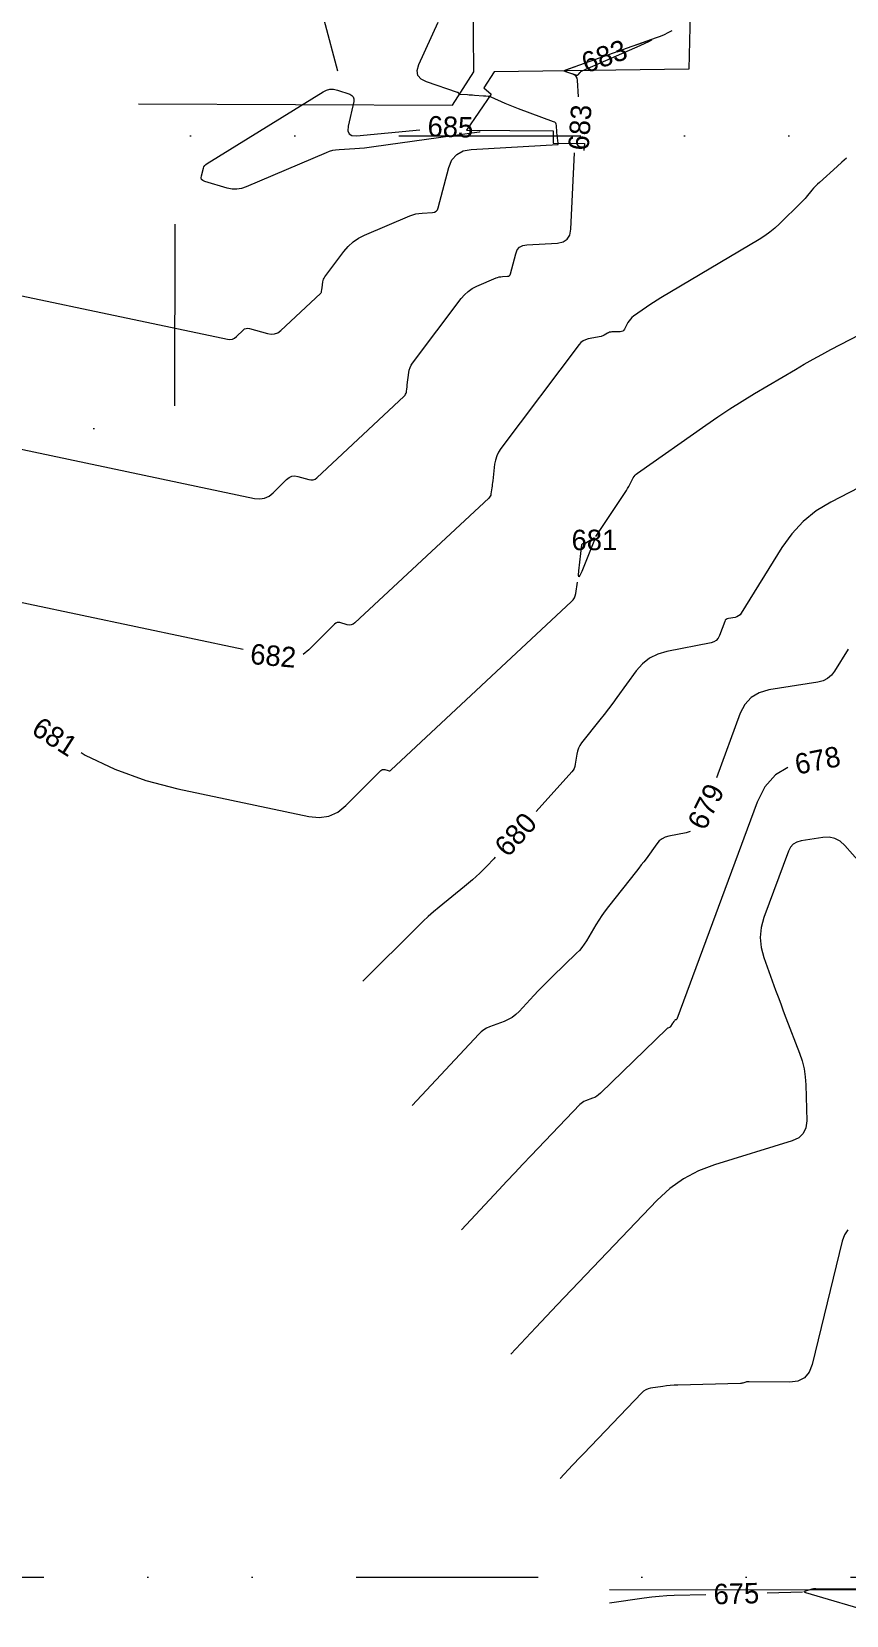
# Model space of a CAD drawing. Extents: x 9956 to 12723, y 9559 to 10903.
# Drawn here: x 11027.6 to 11266.5, y 9587.4 to 10052.1 of the extents above; entities that cross this region are included whole.
import ezdxf
from ezdxf.enums import TextEntityAlignment as Align

# ---------------------------------------------------------------- set-up
doc = ezdxf.new("R2010")
doc.units = 0
doc.header["$MEASUREMENT"] = 0
doc.linetypes.add('DGN Style 6', pattern=[144.881468, 0.076173, -30.469289, 53.321255, -30.469289, 0.076173, -30.469289])
for name, color, linetype, lineweight in [('A-SITE-WATR', 7, 'Continuous', 0), ('G-ANNO-BRDR', 7, 'Continuous', 0), ('G-ANNO-INFO', 7, 'Continuous', 0), ('P-PVMT-JB', 7, 'Continuous', 0), ('PROJECT AREA', 7, 'Continuous', 0)]:
    doc.layers.add(name, color=color, linetype=linetype, lineweight=lineweight)
doc.styles.add('Style-Font 001', font='Font 001.shx')

msp = doc.modelspace()

# ---------------------------------------------------------------- linework, layer by layer
at = {"layer": 'A-SITE-WATR', "color": 7, "lineweight": 0, "flags": 128}
for points in [[(11058.86, 10030.96), (11150.96, 10030.51), (11157.28, 10040.33), (11157.07, 10062.72)], [(11220.88, 10065.88), (11220.32, 10041.1), (11163.21, 10040.28), (11160.19, 10035.57), (11162.36, 10033.74), (11155.12, 10023.24), (11180.49, 10023.01), (11180.49, 10019.35), (11189.71, 10019.26), (11189.55, 10017.2)]]:
    msp.add_lwpolyline(points, dxfattribs=at)
at = {"layer": 'G-ANNO-BRDR', "color": 43, "linetype": 'Continuous', "lineweight": 0, "flags": 128}
for points in [[(10991.13, 9981.64), (11084.95, 9961.83), (11085.71, 9961.76), (11086.43, 9961.87), (11087.08, 9962.16), (11087.68, 9962.64), (11089.56, 9964.52), (11089.98, 9964.85), (11090.43, 9965.04), (11090.92, 9965.09), (11091.45, 9965), (11096.71, 9963.48), (11097.8, 9963.29), (11098.82, 9963.39), (11099.78, 9963.77), (11100.67, 9964.43), (11112.29, 9975.27), (11112.41, 9975.4), (11112.5, 9975.54), (11112.56, 9975.69), (11112.6, 9975.86), (11112.68, 9976.43), (11112.7, 9976.55), (11112.71, 9976.68), (11112.73, 9976.8), (11112.74, 9976.92), (11112.96, 9978.72), (11113.03, 9979.1), (11113.14, 9979.46), (11113.31, 9979.8), (11113.52, 9980.12), (11119.13, 9987.6), (11120.42, 9989.1), (11121.86, 9990.39), (11123.46, 9991.48), (11125.22, 9992.37), (11138.46, 9998.03), (11139.33, 9998.36), (11140.23, 9998.61), (11141.14, 9998.78), (11142.08, 9998.87), (11145.16, 9999.04), (11145.75, 9999.15), (11146.23, 9999.41), (11146.58, 9999.83), (11146.81, 10000.39), (11149.92, 10012.21), (11150.83, 10014.45), (11152.23, 10016.09), (11154.12, 10017.13), (11156.49, 10017.57), (11181.93, 10018.97), (11181.97, 10018.98), (11182, 10019), (11182.02, 10019.03), (11182.02, 10019.08), (11181.99, 10019.25), (11181.99, 10019.29), (11181.98, 10019.32), (11181.98, 10019.36), (11181.97, 10019.4), (11181.58, 10022.55), (11181.58, 10022.55), (11181.58, 10022.55), (11181.58, 10022.55), (11181.58, 10022.56), (11181.59, 10022.56), (11181.59, 10022.56), (11181.59, 10022.57), (11181.59, 10022.57), (11181.59, 10022.57), (11181.49, 10024.55), (11181.42, 10024.93), (11181.26, 10025.25), (11181, 10025.5), (11180.65, 10025.68), (11170.36, 10029.45), (11169.37, 10029.83), (11168.38, 10030.22), (11167.4, 10030.63), (11166.42, 10031.05), (11162.29, 10032.88), (11162.09, 10032.97), (11161.88, 10033.03), (11161.67, 10033.07), (11161.45, 10033.1), (11160.73, 10033.17), (11160.58, 10033.18), (11160.42, 10033.19), (11160.27, 10033.2), (11160.11, 10033.22), (11157.4, 10033.41), (11156.89, 10033.45), (11156.38, 10033.48), (11155.87, 10033.51), (11155.36, 10033.54), (11153.18, 10033.65), (11153.09, 10033.66), (11153.01, 10033.7), (11152.94, 10033.76), (11152.88, 10033.83), (11152.71, 10034.12), (11152.67, 10034.17), (11152.62, 10034.22), (11152.57, 10034.26), (11152.5, 10034.29), (11143.37, 10037.36), (11141.76, 10038.17), (11140.85, 10039.28), (11140.65, 10040.71), (11141.15, 10042.44), (11146.77, 10054.87)], [(11187.91, 10032.98), (11187.66, 10037.85), (11187.55, 10038.47), (11187.29, 10038.96), (11186.88, 10039.34), (11186.31, 10039.61), (11184.22, 10040.28), (11183.88, 10040.43), (11183.77, 10040.58), (11183.87, 10040.73), (11184.21, 10040.89), (11210.81, 10050.36), (11211.99, 10050.8), (11213.16, 10051.3), (11214.3, 10051.83), (11215.43, 10052.41)], [(11205.92, 10047.99), (11188.96, 10040.49), (11188.76, 10040.39), (11188.58, 10040.27), (11188.42, 10040.13), (11188.27, 10039.98), (11187.8, 10039.43), (11187.69, 10039.33), (11187.57, 10039.28), (11187.44, 10039.26), (11187.3, 10039.29), (11184.51, 10040.19), (11184.06, 10040.38), (11183.91, 10040.58), (11184.06, 10040.78), (11184.5, 10040.99), (11187.04, 10041.9)], [(11204, 10047.93), (11205.71, 10048.54), (11208.53, 10049.51), (11209.51, 10049.74), (11208.64, 10049.23), (11205.92, 10047.99)], [(10908.82, 9954.01), (11092.9, 9915.15), (11094.44, 9915), (11095.86, 9915.22), (11097.17, 9915.81), (11098.37, 9916.77), (11102.3, 9920.7), (11103.04, 9921.29), (11103.85, 9921.63), (11104.72, 9921.72), (11105.66, 9921.57), (11108.82, 9920.65), (11109.48, 9920.54), (11110.09, 9920.59), (11110.67, 9920.82), (11111.2, 9921.22), (11136.84, 9945.15), (11137.07, 9945.4), (11137.25, 9945.68), (11137.38, 9945.99), (11137.46, 9946.33), (11137.62, 9947.47), (11137.65, 9947.71), (11137.68, 9947.96), (11137.71, 9948.2), (11137.74, 9948.45), (11138.17, 9952.05), (11138.31, 9952.81), (11138.54, 9953.52), (11138.87, 9954.2), (11139.29, 9954.84), (11153.51, 9973.77), (11154.48, 9974.91), (11155.58, 9975.89), (11156.8, 9976.72), (11158.13, 9977.4), (11163.79, 9979.82), (11164.23, 9979.98), (11164.68, 9980.11), (11165.14, 9980.19), (11165.61, 9980.24), (11167.14, 9980.32), (11167.44, 9980.38), (11167.68, 9980.51), (11167.86, 9980.72), (11167.97, 9981), (11169.53, 9986.91), (11169.98, 9988.03), (11170.68, 9988.85), (11171.62, 9989.37), (11172.81, 9989.59), (11181.75, 9990.08), (11183.44, 9990.41), (11184.67, 9991.2), (11185.44, 9992.43), (11185.75, 9994.12), (11186.76, 10016.57)], [(11266.61, 10015), (11265.22, 10013.78), (11263.84, 10012.55), (11258.6, 10007.85), (11258.02, 10007.31), (11257.47, 10006.75), (11256.93, 10006.17), (11256.42, 10005.57), (11254.78, 10003.57), (11254.43, 10003.15), (11254.06, 10002.74), (11253.68, 10002.34), (11253.29, 10001.94), (11246.95, 9995.74), (11245.55, 9994.45), (11244.09, 9993.26), (11242.56, 9992.15), (11240.96, 9991.13), (11212.12, 9973.99), (11211.04, 9973.34), (11209.98, 9972.66), (11208.92, 9971.97), (11207.89, 9971.25), (11204.13, 9968.61), (11203.63, 9968.21), (11203.18, 9967.76), (11202.79, 9967.26), (11202.46, 9966.71), (11201.47, 9964.84), (11201.22, 9964.48), (11200.92, 9964.23), (11200.56, 9964.08), (11200.13, 9964.02), (11197.73, 9963.98), (11197.39, 9963.96), (11197.06, 9963.89), (11196.75, 9963.77), (11196.44, 9963.61), (11195.48, 9963.01), (11195.27, 9962.9), (11195.05, 9962.8), (11194.83, 9962.72), (11194.59, 9962.67), (11190.77, 9961.92), (11189.99, 9961.7), (11189.29, 9961.35), (11188.67, 9960.88), (11188.13, 9960.27), (11165.2, 9929.75), (11164.51, 9928.69), (11163.97, 9927.58), (11163.59, 9926.4), (11163.36, 9925.16), (11162.78, 9920.29), (11162.72, 9919.77), (11162.65, 9919.24), (11162.58, 9918.72), (11162.51, 9918.19), (11162.27, 9916.48), (11162.19, 9916.13), (11162.06, 9915.81), (11161.87, 9915.51), (11161.62, 9915.24), (11122.37, 9878.6), (11121.86, 9878.22), (11121.31, 9878.01), (11120.72, 9877.95), (11120.1, 9878.06), (11117.99, 9878.67), (11117.56, 9878.74), (11117.15, 9878.7), (11116.77, 9878.54), (11116.42, 9878.27), (11108.86, 9870.7), (11107.16, 9869.34), (11107.14, 9869.33)], [(11193.01, 9903.91), (11201.63, 9916.91), (11202, 9917.47), (11202.35, 9918.05), (11202.68, 9918.63), (11203, 9919.22), (11204.03, 9921.16), (11204.27, 9921.56), (11204.55, 9921.92), (11204.87, 9922.24), (11205.24, 9922.53), (11225.28, 9936.61), (11228.79, 9939.03), (11232.35, 9941.38), (11235.95, 9943.66), (11239.59, 9945.88), (11251.57, 9953), (11254.15, 9954.5), (11256.74, 9955.97), (11259.36, 9957.4), (11262, 9958.79), (11304.08, 9980.61)], [(11192.62, 9902.95), (11188.9, 9893.68), (11188.37, 9892.51), (11188.05, 9892.16), (11187.94, 9892.62), (11188.03, 9893.91), (11188.94, 9901.52), (11188.97, 9901.65), (11189.03, 9901.75), (11189.12, 9901.82), (11189.25, 9901.86), (11189.71, 9901.95), (11189.8, 9901.97), (11189.9, 9902), (11189.99, 9902.04), (11190.07, 9902.09), (11192.13, 9903.36), (11192.49, 9903.54), (11192.69, 9903.53), (11192.74, 9903.33), (11192.62, 9902.95)], [(11042.06, 9840.53), (11043.28, 9839.8), (11051.97, 9835.64), (11061.01, 9832.33), (11070.42, 9829.88), (11108.81, 9821.78), (11111.88, 9821.48), (11114.72, 9821.92), (11117.35, 9823.1), (11119.75, 9825.03), (11129.98, 9835.26), (11130.23, 9835.46), (11130.5, 9835.57), (11130.79, 9835.6), (11131.1, 9835.55), (11132.15, 9835.24), (11132.37, 9835.21), (11132.58, 9835.23), (11132.77, 9835.3), (11132.95, 9835.43), (11185.94, 9884.9), (11186.41, 9885.41), (11186.77, 9885.97), (11187.02, 9886.59), (11187.17, 9887.26), (11187.63, 9890.52)], [(11089.61, 9870.84), (11010.81, 9887.47)], [(11267.03, 9870.89), (11263.06, 9864.47), (11262.12, 9863.23), (11260.99, 9862.28), (11259.68, 9861.6), (11258.17, 9861.21), (11243.76, 9858.92), (11240.92, 9858.12), (11238.58, 9856.71), (11236.75, 9854.69), (11235.41, 9852.07), (11228.42, 9833.15)], [(11249.36, 9836.16), (11245.75, 9833.98), (11242.61, 9830.53), (11240.32, 9826.03), (11216.76, 9762.28), (11216.73, 9762.22), (11216.69, 9762.18), (11216.64, 9762.14), (11216.58, 9762.12), (11216.36, 9762.08), (11216.32, 9762.07), (11216.28, 9762.05), (11216.24, 9762.02), (11216.21, 9761.99), (11216.07, 9761.8), (11216.04, 9761.76), (11216.01, 9761.72), (11215.98, 9761.68), (11215.95, 9761.64), (11215.64, 9761.25), (11215.58, 9761.17), (11215.52, 9761.08), (11215.46, 9760.99), (11215.4, 9760.9), (11214.98, 9760.18), (11214.91, 9760.08), (11214.82, 9759.99), (11214.72, 9759.92), (11214.6, 9759.86), (11214.2, 9759.71), (11214.11, 9759.68), (11214.03, 9759.63), (11213.96, 9759.58), (11213.89, 9759.52), (11194.37, 9740.55), (11193.86, 9740.1), (11193.3, 9739.71), (11192.71, 9739.37), (11192.08, 9739.1), (11189.97, 9738.32), (11189.53, 9738.12), (11189.12, 9737.89), (11188.74, 9737.61), (11188.39, 9737.28), (11174.03, 9722.26), (11171.66, 9719.76), (11169.29, 9717.26), (11166.93, 9714.75), (11164.58, 9712.23), (11153.64, 9700.45)], [(11220.68, 9817.38), (11219.56, 9817.02), (11214.45, 9816.02), (11213.41, 9815.71), (11212.48, 9815.24), (11211.66, 9814.6), (11210.95, 9813.78), (11207.76, 9809.41), (11207.07, 9808.48), (11206.37, 9807.56), (11205.67, 9806.64), (11204.95, 9805.73), (11196.76, 9795.41), (11195.76, 9794.09), (11194.8, 9792.74), (11193.88, 9791.36), (11193.02, 9789.95), (11190.27, 9785.28), (11189.65, 9784.3), (11188.96, 9783.37), (11188.22, 9782.49), (11187.41, 9781.66), (11180.34, 9774.84), (11178.94, 9773.48), (11177.56, 9772.09), (11176.2, 9770.69), (11174.86, 9769.26), (11170.52, 9764.58), (11169.55, 9763.65), (11168.49, 9762.84), (11167.33, 9762.17), (11166.1, 9761.62), (11161.84, 9760.04), (11160.96, 9759.66), (11160.14, 9759.18), (11159.39, 9758.6), (11158.69, 9757.94), (11139.17, 9736.94)], [(11277.35, 9800.56), (11266.11, 9813.31), (11264.72, 9814.57), (11263.17, 9815.38), (11261.46, 9815.74), (11259.59, 9815.66), (11253.22, 9814.64), (11251.96, 9814.29), (11250.93, 9813.67), (11250.12, 9812.78), (11249.52, 9811.61), (11242.31, 9792.11), (11241.5, 9789.19), (11241.23, 9786.27), (11241.49, 9783.34), (11242.29, 9780.42), (11245.76, 9770.87), (11246.51, 9768.83), (11247.27, 9766.79), (11248.03, 9764.75), (11248.81, 9762.71), (11252.8, 9752.3), (11253.55, 9750.05), (11254.11, 9747.76), (11254.47, 9745.43), (11254.63, 9743.06), (11254.89, 9732.5), (11254.66, 9730.43), (11253.89, 9728.77), (11252.56, 9727.5), (11250.67, 9726.63), (11227.87, 9719.61), (11223.15, 9717.83), (11218.77, 9715.5), (11214.73, 9712.62), (11211.03, 9709.2), (11181.7, 9678.5), (11180.12, 9676.84), (11178.54, 9675.17), (11176.97, 9673.5), (11175.4, 9671.82), (11168.11, 9663.97)], [(11266.99, 9700.5), (11265.95, 9699.01), (11265.27, 9697.17), (11256.48, 9660.96), (11255.6, 9658.69), (11254.21, 9657.09), (11252.31, 9656.13), (11249.9, 9655.82), (11237.99, 9655.92), (11237.73, 9655.91), (11237.49, 9655.88), (11237.24, 9655.84), (11236.99, 9655.78), (11236.2, 9655.54), (11236.03, 9655.5), (11235.86, 9655.46), (11235.68, 9655.44), (11235.51, 9655.43), (11217.07, 9654.92), (11215.97, 9654.88), (11214.86, 9654.8), (11213.77, 9654.69), (11212.67, 9654.54), (11209.1, 9654.02), (11208.36, 9653.85), (11207.68, 9653.57), (11207.06, 9653.18), (11206.5, 9652.68), (11189.37, 9634.75), (11188.58, 9633.92), (11187.79, 9633.09), (11187, 9632.25), (11186.22, 9631.41), (11182.57, 9627.49)]]:
    msp.add_lwpolyline(points, dxfattribs=at)
at = {"layer": 'G-ANNO-INFO', "color": 7, "lineweight": 0, "flags": 128}
msp.add_lwpolyline([(11197, 9594.99), (11277.96, 9594.86), (11278.01, 9587.45), (11376.49, 9587.37)], dxfattribs=at)
at = {"layer": 'P-PVMT-JB', "color": 7, "linetype": 'DGN Style 6', "lineweight": 0}
msp.add_line((10077.7, 9598.62), (11285.6, 9598.53), dxfattribs=at)
at = {"layer": 'P-PVMT-JB', "color": 7, "linetype": 'DGN Style 6', "lineweight": 0, "flags": 128}
msp.add_lwpolyline([(10859.42, 10039.12), (10859.42, 9935.6), (11069.59, 9935.6), (11069.6, 10021.58), (11285.6, 10021.58)], dxfattribs=at)
at = {"layer": 'PROJECT AREA', "color": 43, "linetype": 'Continuous', "lineweight": 0, "flags": 128}
for points in [[(11113.25, 10055.67), (11117.21, 10040.6)], [(11084.91, 10006.22), (11078.31, 10008.13), (11077.76, 10008.38), (11077.41, 10008.75), (11077.28, 10009.24), (11077.35, 10009.84), (11077.93, 10012), (11078.09, 10012.44), (11078.32, 10012.82), (11078.62, 10013.15), (11079, 10013.43), (11113.01, 10034.47), (11114.01, 10034.96), (11115.05, 10035.21), (11116.12, 10035.2), (11117.21, 10034.96), (11120.83, 10033.74), (11121.49, 10033.41), (11121.9, 10032.95), (11122.08, 10032.35), (11122.02, 10031.62), (11120.39, 10024.38), (11120.28, 10023.04), (11120.65, 10022.13), (11121.51, 10021.64), (11122.85, 10021.58), (11141.43, 10023.34)], [(11158.89, 10022.81), (11158.91, 10022.76), (11158.93, 10022.71), (11158.92, 10022.67), (11158.89, 10022.64), (11158.84, 10022.63), (11127.95, 10018.26), (11126.55, 10018.08), (11125.14, 10017.93), (11123.73, 10017.8), (11122.32, 10017.71), (11117.7, 10017.46), (11116.72, 10017.36), (11115.76, 10017.18), (11114.82, 10016.92), (11113.9, 10016.57), (11090.45, 10006.55), (11089.09, 10006.1), (11087.71, 10005.89), (11086.32, 10005.93), (11084.91, 10006.22)], [(11351.8, 9960.63), (11261.99, 9914.07), (11257.69, 9911.48), (11253.85, 9908.38), (11250.48, 9904.78), (11247.57, 9900.69), (11235.69, 9881.44), (11235.34, 9880.98), (11234.92, 9880.63), (11234.44, 9880.38), (11233.88, 9880.23), (11231.95, 9879.93), (11231.58, 9879.82), (11231.26, 9879.63), (11231.02, 9879.36), (11230.84, 9879.01), (11229.32, 9874.9), (11228.92, 9874.1), (11228.37, 9873.48), (11227.67, 9873.04), (11226.82, 9872.77), (11213.83, 9870.2), (11211.18, 9869.44), (11208.81, 9868.23), (11206.72, 9866.59), (11204.91, 9864.52), (11199.21, 9856.71), (11197.98, 9855.05), (11196.73, 9853.39), (11195.47, 9851.75), (11194.19, 9850.12), (11188.83, 9843.37), (11188.31, 9842.62), (11187.91, 9841.83), (11187.61, 9840.99), (11187.43, 9840.1), (11187.01, 9837.11), (11186.87, 9836.49), (11186.66, 9835.91), (11186.35, 9835.37), (11185.96, 9834.87), (11175.51, 9823.22)], [(11163.49, 9809.83), (11163.12, 9809.41), (11161.1, 9807.25), (11159, 9805.17), (11156.82, 9803.17), (11154.56, 9801.26), (11147.04, 9795.16), (11145.45, 9793.83), (11143.89, 9792.46), (11142.37, 9791.06), (11140.89, 9789.61), (11124.71, 9773.42)], [(11197.04, 9591), (11207.25, 9592.5), (11209.44, 9592.78), (11211.63, 9593), (11213.83, 9593.16), (11216.04, 9593.26), (11225.26, 9593.51)], [(11243.26, 9594), (11253.63, 9594.28)], [(11275.3, 9587.88), (11254.6, 9594), (11254.23, 9594.14), (11254.11, 9594.29), (11254.23, 9594.43), (11254.6, 9594.57), (11256.18, 9595.05), (11256.52, 9595.13), (11256.87, 9595.2), (11257.22, 9595.23), (11257.57, 9595.24), (11273.1, 9595.12)]]:
    msp.add_lwpolyline(points, dxfattribs=at)

# ---------------------------------------------------------------- texts
at = {"layer": 'G-ANNO-BRDR', "color": 43, "linetype": 'Continuous', "lineweight": 0, "style": 'Style-Font 001'}
for s, rotation, p in [('683', 19.5954, (11195.52, 10044.91)), ('683', 86.0071, (11188.36, 10023.99)), ('682', 355.0815, (11098.41, 9868.98)), ('681', 327.4981, (11034.37, 9845.2)), ('678', 11.4383, (11258.07, 9838.3)), ('679', 63.8482, (11225.3, 9824.71))]:
    msp.add_text(s, height=6, rotation=rotation, dxfattribs=at).set_placement(p, align=Align.MIDDLE_CENTER)
msp.add_text('681', height=6, dxfattribs=at).set_placement((11192.62, 9902.95), align=Align.MIDDLE_CENTER)
at = {"layer": 'PROJECT AREA', "color": 43, "linetype": 'Continuous', "lineweight": 0, "style": 'Style-Font 001'}
for s, rotation, p in [('685', 358.2727, (11150.39, 10024.19)), ('680', 48.0998, (11169.5, 9816.53)), ('675', 1.5696, (11234.26, 9593.75))]:
    msp.add_text(s, height=6, rotation=rotation, dxfattribs=at).set_placement(p, align=Align.MIDDLE_CENTER)

doc.saveas('drawing.dxf')
